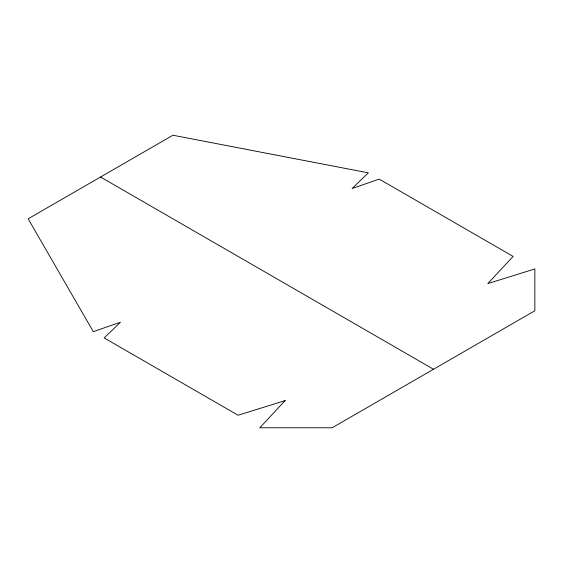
<?xml version="1.0" encoding="UTF-8"?>
<svg xmlns="http://www.w3.org/2000/svg" width="563" height="563" viewBox="0 0 563 563"><rect width="100%" height="100%" fill="white"/><g stroke="black" fill="none" stroke-linecap="round" stroke-linejoin="round"><path stroke-width="0.84" d="M100.538 177.021L433.51 369.265M285.117 400.603L259.782 427.767L332.17 427.767L534.85 310.755L534.85 268.959L487.797 283.59L513.132 256.425L379.223 179.111L352.079 188.514L368.364 172.841L172.918 135.233L28.15 218.81L93.296 331.649L120.44 322.247L104.155 337.92L238.072 415.234L285.117 400.603"/></g></svg>
